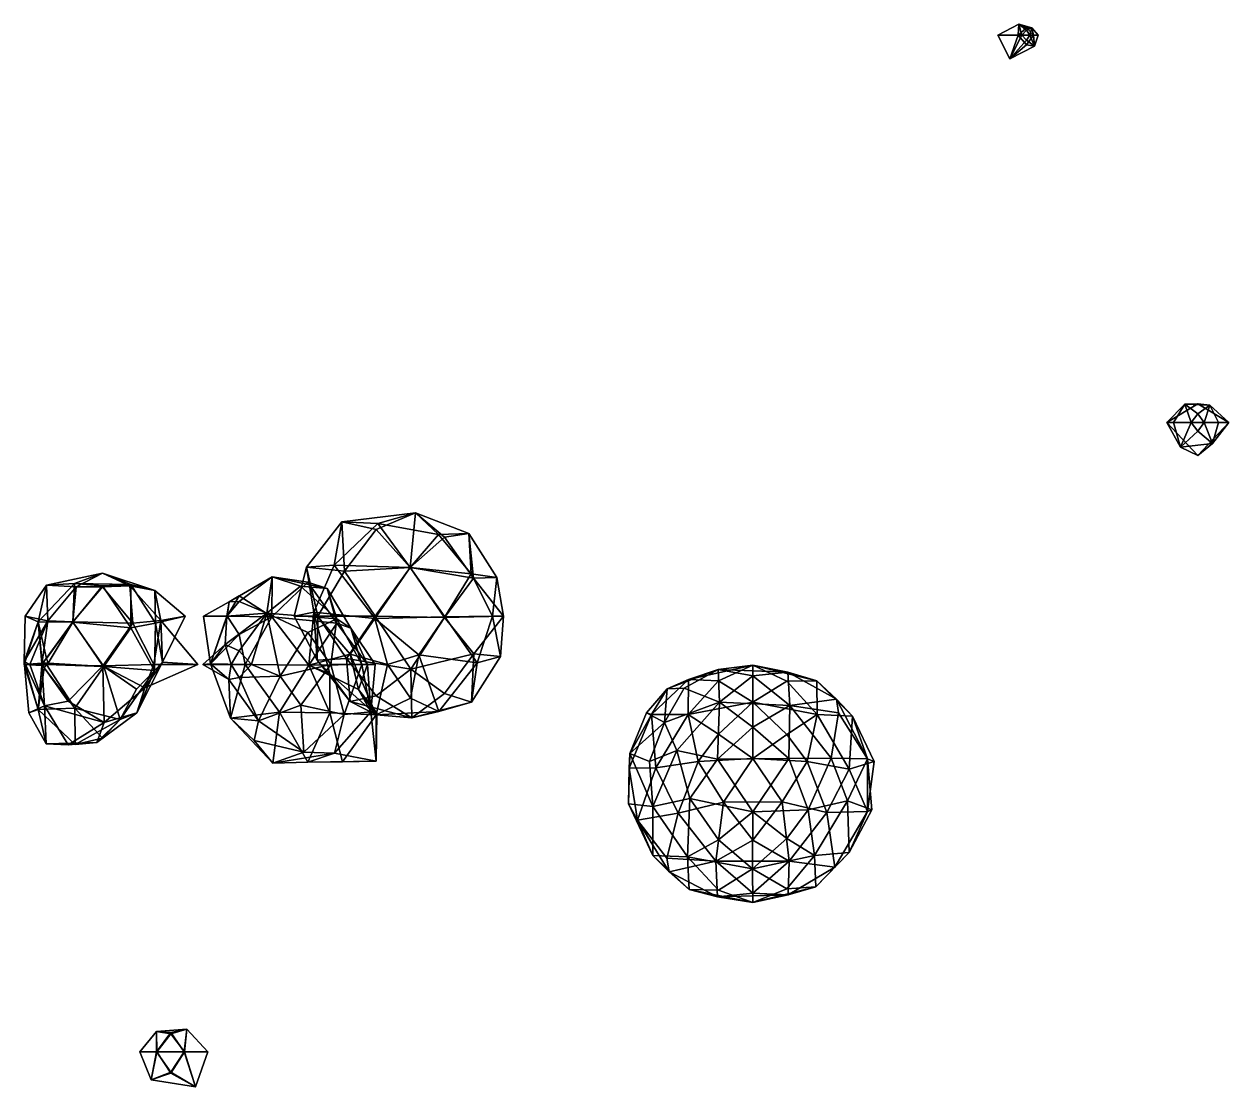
# Model space of a CAD drawing. Extents: x 290095 to 295679, y 4553756 to 4561441.
# Drawn here: x 294553.3 to 294996.8, y 4558929.7 to 4559320.8 of the extents above; entities that cross this region are included whole.
import ezdxf

# ---------------------------------------------------------------- set-up
doc = ezdxf.new("R2010")
doc.units = 0
doc.layers.add('Au_ppm_Pref_-_0_5', color=7, linetype='CONTINUOUS')

msp = doc.modelspace()

# ---------------------------------------------------------------- linework, layer by layer
at = {"layer": 'Au_ppm_Pref_-_0_5'}
for points in [[(294911.73, 4559316.73, 1835.25), (294919.47, 4559320.76, 1835.25), (294920.51, 4559316.73, 1836.1)], [(294919.47, 4559320.76, 1835.25), (294911.73, 4559316.73, 1835.25), (294919.26, 4559316.73, 1833.81)], [(294919.47, 4559320.76, 1835.25), (294919.26, 4559316.73, 1833.81), (294922.32, 4559319.37, 1834.37)], [(294924.85, 4559316.73, 1834.06), (294922.32, 4559319.37, 1834.37), (294919.26, 4559316.73, 1833.81)], [(294919.47, 4559320.76, 1835.25), (294922.32, 4559318.5, 1835.84), (294920.51, 4559316.73, 1836.1)], [(294919.47, 4559320.76, 1835.25), (294924.19, 4559319.38, 1835.25), (294922.32, 4559318.5, 1835.84)], [(294924.19, 4559319.38, 1835.25), (294919.47, 4559320.76, 1835.25), (294922.32, 4559319.37, 1834.37)], [(294923.54, 4559316.73, 1835.83), (294920.51, 4559316.73, 1836.1), (294922.32, 4559318.5, 1835.84)], [(294924.85, 4559316.73, 1834.06), (294924.19, 4559319.38, 1835.25), (294922.32, 4559319.37, 1834.37)], [(294924.19, 4559319.38, 1835.25), (294923.54, 4559316.73, 1835.83), (294922.32, 4559318.5, 1835.84)], [(294924.19, 4559319.38, 1835.25), (294926.56, 4559316.73, 1835.25), (294923.54, 4559316.73, 1835.83)], [(294924.85, 4559316.73, 1834.06), (294926.56, 4559316.73, 1835.25), (294924.19, 4559319.38, 1835.25)], [(294916.17, 4559308.04, 1835.25), (294911.73, 4559316.73, 1835.25), (294920.51, 4559316.73, 1836.1)], [(294911.73, 4559316.73, 1835.25), (294916.17, 4559308.04, 1835.25), (294919.26, 4559316.73, 1833.81)], [(294916.17, 4559308.04, 1835.25), (294920.51, 4559316.73, 1836.1), (294922.32, 4559314.85, 1835.88)], [(294916.17, 4559308.04, 1835.25), (294922.32, 4559313.15, 1834.06), (294919.26, 4559316.73, 1833.81)], [(294925.2, 4559312.66, 1835.25), (294916.17, 4559308.04, 1835.25), (294922.32, 4559314.85, 1835.88)], [(294924.85, 4559316.73, 1834.06), (294919.26, 4559316.73, 1833.81), (294922.32, 4559313.15, 1834.06)], [(294922.32, 4559314.85, 1835.88), (294920.51, 4559316.73, 1836.1), (294923.54, 4559316.73, 1835.83)], [(294924.85, 4559316.73, 1834.06), (294922.32, 4559313.15, 1834.06), (294925.2, 4559312.66, 1835.25)], [(294925.2, 4559312.66, 1835.25), (294922.32, 4559314.85, 1835.88), (294923.54, 4559316.73, 1835.83)], [(294926.56, 4559316.73, 1835.25), (294925.2, 4559312.66, 1835.25), (294923.54, 4559316.73, 1835.83)], [(294924.85, 4559316.73, 1834.06), (294925.2, 4559312.66, 1835.25), (294926.56, 4559316.73, 1835.25)], [(294916.17, 4559308.04, 1835.25), (294925.2, 4559312.66, 1835.25), (294922.32, 4559313.15, 1834.06)], [(294996.77, 4559174.19, 1810.96), (294973.94, 4559174.19, 1810.92), (294985.32, 4559181.06, 1807.84)], [(294980.56, 4559180.91, 1805.55), (294985.32, 4559181.06, 1807.84), (294973.94, 4559174.19, 1810.92)], [(294976.35, 4559174.19, 1805.55), (294980.56, 4559180.91, 1805.55), (294973.94, 4559174.19, 1810.92)], [(294980.56, 4559180.91, 1805.55), (294976.35, 4559174.19, 1805.55), (294982.88, 4559174.19, 1804.4)], [(294980.56, 4559180.91, 1805.55), (294989.79, 4559180.52, 1805.55), (294985.32, 4559181.06, 1807.84)], [(294980.56, 4559180.91, 1805.55), (294982.88, 4559174.19, 1804.4), (294985.32, 4559177.38, 1804.49)], [(294989.79, 4559180.52, 1805.55), (294980.56, 4559180.91, 1805.55), (294985.32, 4559177.38, 1804.49)], [(294996.77, 4559174.19, 1810.96), (294985.32, 4559181.06, 1807.84), (294989.79, 4559180.52, 1805.55)], [(294989.79, 4559180.52, 1805.55), (294985.32, 4559177.38, 1804.49), (294987.62, 4559174.19, 1804.47)], [(294993, 4559174.19, 1805.55), (294989.79, 4559180.52, 1805.55), (294987.62, 4559174.19, 1804.47)], [(294996.77, 4559174.19, 1810.96), (294989.79, 4559180.52, 1805.55), (294993, 4559174.19, 1805.55)], [(294985.32, 4559177.38, 1804.49), (294982.88, 4559174.19, 1804.4), (294987.62, 4559174.19, 1804.47)], [(294996.77, 4559174.19, 1810.96), (294985.32, 4559162.02, 1809.61), (294973.94, 4559174.19, 1810.92)], [(294978.9, 4559165.11, 1805.55), (294976.35, 4559174.19, 1805.55), (294973.94, 4559174.19, 1810.92)], [(294978.9, 4559165.11, 1805.55), (294973.94, 4559174.19, 1810.92), (294985.32, 4559162.02, 1809.61)], [(294976.35, 4559174.19, 1805.55), (294978.9, 4559165.11, 1805.55), (294982.88, 4559174.19, 1804.4)], [(294978.9, 4559165.11, 1805.55), (294985.32, 4559170.98, 1804.49), (294982.88, 4559174.19, 1804.4)], [(294987.62, 4559174.19, 1804.47), (294982.88, 4559174.19, 1804.4), (294985.32, 4559170.98, 1804.49)], [(294996.77, 4559174.19, 1810.96), (294990.79, 4559166.44, 1805.55), (294985.32, 4559162.02, 1809.61)], [(294990.79, 4559166.44, 1805.55), (294987.62, 4559174.19, 1804.47), (294985.32, 4559170.98, 1804.49)], [(294990.79, 4559166.44, 1805.55), (294993, 4559174.19, 1805.55), (294987.62, 4559174.19, 1804.47)], [(294996.77, 4559174.19, 1810.96), (294993, 4559174.19, 1805.55), (294990.79, 4559166.44, 1805.55)], [(294978.9, 4559165.11, 1805.55), (294990.79, 4559166.44, 1805.55), (294985.32, 4559170.98, 1804.49)], [(294990.79, 4559166.44, 1805.55), (294978.9, 4559165.11, 1805.55), (294985.32, 4559162.02, 1809.61)], [(294670.33, 4559137.65, 1775.92), (294682.93, 4559134.73, 1771.19), (294697.38, 4559140.87, 1775.7)], [(294670.33, 4559137.65, 1775.92), (294697.38, 4559140.87, 1775.7), (294683.59, 4559136.99, 1781.34)], [(294695.45, 4559120.84, 1769.88), (294697.38, 4559140.87, 1775.7), (294682.93, 4559134.73, 1771.19)], [(294683.59, 4559136.99, 1781.34), (294697.38, 4559140.87, 1775.7), (294705.88, 4559132.94, 1780.99)], [(294695.45, 4559120.84, 1769.88), (294708.13, 4559131.97, 1772.11), (294697.38, 4559140.87, 1775.7)], [(294717.05, 4559133.35, 1775.86), (294705.88, 4559132.94, 1780.99), (294697.38, 4559140.87, 1775.7)], [(294708.13, 4559131.97, 1772.11), (294717.05, 4559133.35, 1775.86), (294697.38, 4559140.87, 1775.7)], [(294670.33, 4559137.65, 1775.92), (294667.42, 4559121.71, 1783.37), (294657.28, 4559120.98, 1775.68)], [(294670.33, 4559137.65, 1775.92), (294657.28, 4559120.98, 1775.68), (294671.23, 4559119.5, 1770.75)], [(294683.59, 4559136.99, 1781.34), (294667.42, 4559121.71, 1783.37), (294670.33, 4559137.65, 1775.92)], [(294695.44, 4559120.85, 1783.98), (294667.42, 4559121.71, 1783.37), (294683.59, 4559136.99, 1781.34)], [(294671.23, 4559119.5, 1770.75), (294682.93, 4559134.73, 1771.19), (294670.33, 4559137.65, 1775.92)], [(294683.59, 4559136.99, 1781.34), (294705.88, 4559132.94, 1780.99), (294695.44, 4559120.85, 1783.98)], [(294671.23, 4559119.5, 1770.75), (294695.45, 4559120.84, 1769.88), (294682.93, 4559134.73, 1771.19)], [(294705.88, 4559132.94, 1780.99), (294717.93, 4559118.45, 1781.14), (294695.44, 4559120.85, 1783.98)], [(294708.13, 4559131.97, 1772.11), (294695.45, 4559120.84, 1769.88), (294718.79, 4559116.81, 1772.14)], [(294717.05, 4559133.35, 1775.86), (294717.93, 4559118.45, 1781.14), (294705.88, 4559132.94, 1780.99)], [(294718.79, 4559116.81, 1772.14), (294717.05, 4559133.35, 1775.86), (294708.13, 4559131.97, 1772.11)], [(294718.79, 4559116.81, 1772.14), (294727.28, 4559117.13, 1775.86), (294717.05, 4559133.35, 1775.86)], [(294717.05, 4559133.35, 1775.86), (294727.28, 4559117.13, 1775.86), (294717.93, 4559118.45, 1781.14)], [(294561.53, 4559114.24, 1799.62), (294582.24, 4559118.72, 1799.58), (294571.83, 4559114.89, 1804.68)], [(294582.24, 4559118.72, 1799.58), (294561.53, 4559114.24, 1799.62), (294572.47, 4559113.63, 1794.67)], [(294592.57, 4559114.56, 1804.52), (294571.83, 4559114.89, 1804.68), (294582.24, 4559118.72, 1799.58)], [(294572.47, 4559113.63, 1794.67), (294592.24, 4559114.11, 1794.71), (294582.24, 4559118.72, 1799.58)], [(294601.44, 4559112.39, 1799.62), (294592.57, 4559114.56, 1804.52), (294582.24, 4559118.72, 1799.58)], [(294601.44, 4559112.39, 1799.62), (294582.24, 4559118.72, 1799.58), (294592.24, 4559114.11, 1794.71)], [(294660.02, 4559104.36, 1781.24), (294652.75, 4559102.92, 1775.86), (294657.28, 4559120.98, 1775.68)], [(294652.75, 4559102.92, 1775.86), (294661.39, 4559102.92, 1771.64), (294657.28, 4559120.98, 1775.68)], [(294660.02, 4559104.36, 1781.24), (294657.28, 4559120.98, 1775.68), (294667.42, 4559121.71, 1783.37)], [(294661.39, 4559102.92, 1771.64), (294671.23, 4559119.5, 1770.75), (294657.28, 4559120.98, 1775.68)], [(294667.42, 4559121.71, 1783.37), (294682.41, 4559102.07, 1783.4), (294660.02, 4559104.36, 1781.24)], [(294682.6, 4559102.84, 1771.67), (294671.23, 4559119.5, 1770.75), (294661.39, 4559102.92, 1771.64)], [(294682.41, 4559102.07, 1783.4), (294667.42, 4559121.71, 1783.37), (294695.44, 4559120.85, 1783.98)], [(294682.6, 4559102.84, 1771.67), (294695.45, 4559120.84, 1769.88), (294671.23, 4559119.5, 1770.75)], [(294682.41, 4559102.07, 1783.4), (294695.44, 4559120.85, 1783.98), (294708.23, 4559102.6, 1784.02)], [(294695.45, 4559120.84, 1769.88), (294682.6, 4559102.84, 1771.67), (294708.07, 4559102.44, 1769.85)], [(294708.23, 4559102.6, 1784.02), (294695.44, 4559120.85, 1783.98), (294717.93, 4559118.45, 1781.14)], [(294708.07, 4559102.44, 1769.85), (294718.79, 4559116.81, 1772.14), (294695.45, 4559120.84, 1769.88)], [(294717.93, 4559118.45, 1781.14), (294725.7, 4559102.92, 1780.52), (294708.23, 4559102.6, 1784.02)], [(294727.28, 4559117.13, 1775.86), (294725.7, 4559102.92, 1780.52), (294717.93, 4559118.45, 1781.14)], [(294558.54, 4559100.86, 1804.89), (294553.76, 4559102.92, 1799.62), (294561.53, 4559114.24, 1799.62)], [(294561.53, 4559114.24, 1799.62), (294553.76, 4559102.92, 1799.62), (294562.09, 4559101.14, 1794.14)], [(294558.54, 4559100.86, 1804.89), (294571.83, 4559114.89, 1804.68), (294571.32, 4559100.74, 1809.93)], [(294558.54, 4559100.86, 1804.89), (294561.53, 4559114.24, 1799.62), (294571.83, 4559114.89, 1804.68)], [(294561.53, 4559114.24, 1799.62), (294562.09, 4559101.14, 1794.14), (294572.47, 4559113.63, 1794.67)], [(294571.83, 4559114.89, 1804.68), (294582.14, 4559113.99, 1809.24), (294571.32, 4559100.74, 1809.93)], [(294592.63, 4559098.59, 1809.06), (294571.32, 4559100.74, 1809.93), (294582.14, 4559113.99, 1809.24)], [(294571.83, 4559114.89, 1804.68), (294592.57, 4559114.56, 1804.52), (294582.14, 4559113.99, 1809.24)], [(294572.47, 4559113.63, 1794.67), (294582.14, 4559113.67, 1790.09), (294592.24, 4559114.11, 1794.71)], [(294592.63, 4559098.59, 1809.06), (294582.14, 4559113.99, 1809.24), (294592.57, 4559114.56, 1804.52)], [(294592.24, 4559114.11, 1794.71), (294582.14, 4559113.67, 1790.09), (294593.33, 4559100.28, 1789.28)], [(294601.44, 4559112.39, 1799.62), (294592.24, 4559114.11, 1794.71), (294603.72, 4559101.28, 1794.02)], [(294603.72, 4559101.28, 1794.02), (294592.24, 4559114.11, 1794.71), (294593.33, 4559100.28, 1789.28)], [(294601.44, 4559112.39, 1799.62), (294601.74, 4559100.3, 1804.96), (294592.57, 4559114.56, 1804.52)], [(294601.74, 4559100.3, 1804.96), (294592.63, 4559098.59, 1809.06), (294592.57, 4559114.56, 1804.52)], [(294628.85, 4559108.14, 1793.68), (294644.66, 4559117.33, 1794.04), (294632.54, 4559108.32, 1795.48)], [(294644.66, 4559117.33, 1794.04), (294628.85, 4559108.14, 1793.68), (294632.54, 4559110.32, 1791.21)], [(294642.68, 4559103.94, 1801.12), (294632.54, 4559108.32, 1795.48), (294644.66, 4559117.33, 1794.04)], [(294644.66, 4559117.33, 1794.04), (294632.54, 4559110.32, 1791.21), (294644.57, 4559102.6, 1788.82)], [(294655.05, 4559113.87, 1798.59), (294642.68, 4559103.94, 1801.12), (294644.66, 4559117.33, 1794.04)], [(294644.66, 4559117.33, 1794.04), (294644.57, 4559102.6, 1788.82), (294657.74, 4559115.39, 1789.52)], [(294657.74, 4559115.39, 1789.52), (294644.57, 4559102.6, 1788.82), (294668.48, 4559100.27, 1789.49)], [(294655.05, 4559113.87, 1798.59), (294644.66, 4559117.33, 1794.04), (294664.91, 4559113.06, 1793.68)], [(294664.91, 4559113.06, 1793.68), (294644.66, 4559117.33, 1794.04), (294657.74, 4559115.39, 1789.52)], [(294664.91, 4559113.06, 1793.68), (294657.74, 4559115.39, 1789.52), (294668.48, 4559100.27, 1789.49)], [(294718.79, 4559116.81, 1772.14), (294708.07, 4559102.44, 1769.85), (294729.74, 4559102.92, 1774.44)], [(294729.74, 4559102.92, 1774.44), (294727.28, 4559117.13, 1775.86), (294718.79, 4559116.81, 1772.14)], [(294727.28, 4559117.13, 1775.86), (294729.74, 4559102.92, 1774.44), (294725.7, 4559102.92, 1780.52)], [(294572.47, 4559113.63, 1794.67), (294562.09, 4559101.14, 1794.14), (294571.26, 4559100.85, 1789.24)], [(294572.47, 4559113.63, 1794.67), (294571.26, 4559100.85, 1789.24), (294582.14, 4559113.67, 1790.09)], [(294582.14, 4559113.67, 1790.09), (294571.26, 4559100.85, 1789.24), (294593.33, 4559100.28, 1789.28)], [(294601.44, 4559112.39, 1799.62), (294612.65, 4559102.92, 1799.62), (294601.74, 4559100.3, 1804.96)], [(294601.44, 4559112.39, 1799.62), (294603.72, 4559101.28, 1794.02), (294612.65, 4559102.92, 1799.62)], [(294628.85, 4559108.14, 1793.68), (294628.11, 4559102.92, 1791.59), (294632.54, 4559110.32, 1791.21)], [(294632.54, 4559110.32, 1791.21), (294628.11, 4559102.92, 1791.59), (294644.57, 4559102.6, 1788.82)], [(294668.47, 4559101.91, 1799.21), (294642.68, 4559103.94, 1801.12), (294655.05, 4559113.87, 1798.59)], [(294668.47, 4559101.91, 1799.21), (294655.05, 4559113.87, 1798.59), (294664.91, 4559113.06, 1793.68)], [(294668.47, 4559101.91, 1799.21), (294664.91, 4559113.06, 1793.68), (294673.64, 4559098.52, 1793.68)], [(294673.64, 4559098.52, 1793.68), (294664.91, 4559113.06, 1793.68), (294668.48, 4559100.27, 1789.49)], [(294619.4, 4559102.92, 1793.68), (294628.85, 4559108.14, 1793.68), (294628, 4559102.92, 1795.81)], [(294628.85, 4559108.14, 1793.68), (294619.4, 4559102.92, 1793.68), (294628.11, 4559102.92, 1791.59)], [(294628.85, 4559108.14, 1793.68), (294632.54, 4559108.32, 1795.48), (294628, 4559102.92, 1795.81)], [(294628, 4559102.92, 1795.81), (294632.54, 4559108.32, 1795.48), (294642.68, 4559103.94, 1801.12)], [(294558.54, 4559100.86, 1804.89), (294553.34, 4559086.21, 1799.22), (294553.76, 4559102.92, 1799.62)], [(294562.09, 4559101.14, 1794.14), (294553.76, 4559102.92, 1799.62), (294553.34, 4559086.21, 1799.22)], [(294562.09, 4559101.14, 1794.14), (294553.34, 4559086.21, 1799.22), (294555.42, 4559085.1, 1793.68)], [(294558.54, 4559100.86, 1804.89), (294553.36, 4559085.1, 1805.55), (294553.34, 4559086.21, 1799.22)], [(294558.54, 4559100.86, 1804.89), (294559.83, 4559085.56, 1809.96), (294553.36, 4559085.1, 1805.55)], [(294562.09, 4559101.14, 1794.14), (294555.42, 4559085.1, 1793.68), (294559.81, 4559085.1, 1789.09)], [(294561.53, 4559087.37, 1810.09), (294559.93, 4559085.7, 1809.96), (294558.54, 4559100.86, 1804.89)], [(294559.83, 4559085.56, 1809.96), (294558.54, 4559100.86, 1804.89), (294559.93, 4559085.7, 1809.96)], [(294561.53, 4559087.37, 1810.09), (294558.54, 4559100.86, 1804.89), (294571.32, 4559100.74, 1809.93)], [(294562.09, 4559101.14, 1794.14), (294559.81, 4559085.1, 1789.09), (294571.26, 4559100.85, 1789.24)], [(294582.29, 4559084.55, 1788.44), (294571.26, 4559100.85, 1789.24), (294559.81, 4559085.1, 1789.09)], [(294561.53, 4559087.37, 1810.09), (294571.32, 4559100.74, 1809.93), (294562.24, 4559085.61, 1810.04)], [(294562.24, 4559085.61, 1810.04), (294571.32, 4559100.74, 1809.93), (294582.72, 4559084.31, 1809.31)], [(294582.29, 4559084.55, 1788.44), (294593.33, 4559100.28, 1789.28), (294571.26, 4559100.85, 1789.24)], [(294592.63, 4559098.59, 1809.06), (294582.72, 4559084.31, 1809.31), (294571.32, 4559100.74, 1809.93)], [(294593.33, 4559100.28, 1789.28), (294601.1, 4559085.1, 1790.68), (294603.72, 4559101.28, 1794.02)], [(294617.27, 4559085.1, 1793.68), (294603.72, 4559101.28, 1794.02), (294601.1, 4559085.1, 1790.68)], [(294604.31, 4559085.98, 1799.62), (294601.74, 4559100.3, 1804.96), (294612.65, 4559102.92, 1799.62)], [(294604.31, 4559085.98, 1799.62), (294612.65, 4559102.92, 1799.62), (294603.72, 4559101.28, 1794.02)], [(294604.31, 4559085.98, 1799.62), (294603.72, 4559101.28, 1794.02), (294617.27, 4559085.1, 1793.68)], [(294621.96, 4559085.38, 1793.96), (294619.4, 4559102.92, 1793.68), (294628, 4559102.92, 1795.81)], [(294619.4, 4559102.92, 1793.68), (294621.96, 4559085.38, 1793.96), (294628.11, 4559102.92, 1791.59)], [(294621.96, 4559085.38, 1793.96), (294628, 4559102.92, 1795.81), (294627.37, 4559092.41, 1799.62)], [(294621.96, 4559085.38, 1793.96), (294632.54, 4559096.13, 1791.41), (294628.11, 4559102.92, 1791.59)], [(294628, 4559102.92, 1795.81), (294642.68, 4559103.94, 1801.12), (294627.37, 4559092.41, 1799.62)], [(294627.37, 4559092.41, 1799.62), (294642.68, 4559103.94, 1801.12), (294632.54, 4559090.15, 1801.3)], [(294644.57, 4559102.6, 1788.82), (294628.11, 4559102.92, 1791.59), (294632.54, 4559096.13, 1791.41)], [(294637.02, 4559085.1, 1801.73), (294632.54, 4559090.15, 1801.3), (294642.68, 4559103.94, 1801.12)], [(294644.57, 4559102.6, 1788.82), (294632.54, 4559096.13, 1791.41), (294634.66, 4559085.1, 1788.74)], [(294658.08, 4559084.91, 1787.73), (294644.57, 4559102.6, 1788.82), (294634.66, 4559085.1, 1788.74)], [(294647.58, 4559080.75, 1802.95), (294637.02, 4559085.1, 1801.73), (294642.68, 4559103.94, 1801.12)], [(294657.74, 4559096.9, 1803.55), (294647.58, 4559080.75, 1802.95), (294642.68, 4559103.94, 1801.12)], [(294668.47, 4559101.91, 1799.21), (294657.74, 4559096.9, 1803.55), (294642.68, 4559103.94, 1801.12)], [(294658.08, 4559084.91, 1787.73), (294668.48, 4559100.27, 1789.49), (294644.57, 4559102.6, 1788.82)], [(294661.26, 4559086.66, 1775.86), (294652.75, 4559102.92, 1775.86), (294660.02, 4559104.36, 1781.24)], [(294661.26, 4559086.66, 1775.86), (294661.39, 4559102.92, 1771.64), (294652.75, 4559102.92, 1775.86)], [(294666.24, 4559085.1, 1803.62), (294657.74, 4559096.9, 1803.55), (294668.47, 4559101.91, 1799.21)], [(294658.08, 4559084.91, 1787.73), (294660.02, 4559104.36, 1781.24), (294673.37, 4559088.93, 1784.51)], [(294658.08, 4559084.91, 1787.73), (294665.85, 4559081.69, 1780.47), (294660.02, 4559104.36, 1781.24)], [(294682.41, 4559102.07, 1783.4), (294673.37, 4559088.93, 1784.51), (294660.02, 4559104.36, 1781.24)], [(294660.02, 4559104.36, 1781.24), (294665.85, 4559081.69, 1780.47), (294661.26, 4559086.66, 1775.86)], [(294661.26, 4559086.66, 1775.86), (294672.05, 4559087.33, 1771.47), (294661.39, 4559102.92, 1771.64)], [(294682.6, 4559102.84, 1771.67), (294661.39, 4559102.92, 1771.64), (294672.05, 4559087.33, 1771.47)], [(294666.24, 4559085.1, 1803.62), (294668.47, 4559101.91, 1799.21), (294677.7, 4559085.1, 1798.58)], [(294677.7, 4559085.1, 1798.58), (294668.47, 4559101.91, 1799.21), (294673.64, 4559098.52, 1793.68)], [(294682.6, 4559102.84, 1771.67), (294672.05, 4559087.33, 1771.47), (294695.66, 4559083.4, 1770.84)], [(294673.37, 4559088.93, 1784.51), (294682.41, 4559102.07, 1783.4), (294687.05, 4559085.1, 1785.8)], [(294698.58, 4559088.67, 1784.43), (294682.41, 4559102.07, 1783.4), (294708.23, 4559102.6, 1784.02)], [(294687.05, 4559085.1, 1785.8), (294682.41, 4559102.07, 1783.4), (294698.58, 4559088.67, 1784.43)], [(294682.6, 4559102.84, 1771.67), (294695.66, 4559083.4, 1770.84), (294708.07, 4559102.44, 1769.85)], [(294695.66, 4559083.4, 1770.84), (294718.87, 4559088.97, 1772.09), (294708.07, 4559102.44, 1769.85)], [(294720.07, 4559085.72, 1781.62), (294698.58, 4559088.67, 1784.43), (294708.23, 4559102.6, 1784.02)], [(294729.74, 4559102.92, 1774.44), (294708.07, 4559102.44, 1769.85), (294718.87, 4559088.97, 1772.09)], [(294720.07, 4559085.72, 1781.62), (294708.23, 4559102.6, 1784.02), (294725.7, 4559102.92, 1780.52)], [(294718.87, 4559088.97, 1772.09), (294728.64, 4559088, 1775.86), (294729.74, 4559102.92, 1774.44)], [(294728.64, 4559088, 1775.86), (294720.07, 4559085.72, 1781.62), (294725.7, 4559102.92, 1780.52)], [(294729.74, 4559102.92, 1774.44), (294728.64, 4559088, 1775.86), (294725.7, 4559102.92, 1780.52)], [(294582.29, 4559084.55, 1788.44), (294601.1, 4559085.1, 1790.68), (294593.33, 4559100.28, 1789.28)], [(294601.32, 4559082.91, 1806.43), (294582.72, 4559084.31, 1809.31), (294592.63, 4559098.59, 1809.06)], [(294601.32, 4559082.91, 1806.43), (294592.63, 4559098.59, 1809.06), (294601.74, 4559100.3, 1804.96)], [(294601.32, 4559082.91, 1806.43), (294601.74, 4559100.3, 1804.96), (294604.31, 4559085.98, 1799.62)], [(294666.24, 4559085.1, 1803.62), (294647.58, 4559080.75, 1802.95), (294657.74, 4559096.9, 1803.55)], [(294658.08, 4559084.91, 1787.73), (294679.73, 4559085.1, 1789.25), (294668.48, 4559100.27, 1789.49)], [(294673.64, 4559098.52, 1793.68), (294668.48, 4559100.27, 1789.49), (294679.73, 4559085.1, 1789.25)], [(294677.7, 4559085.1, 1798.58), (294673.64, 4559098.52, 1793.68), (294682.59, 4559085.1, 1793.68)], [(294682.59, 4559085.1, 1793.68), (294673.64, 4559098.52, 1793.68), (294679.73, 4559085.1, 1789.25)], [(294629.5, 4559085.1, 1801.05), (294619.08, 4559085.1, 1799.62), (294627.37, 4559092.41, 1799.62)], [(294619.08, 4559085.1, 1799.62), (294621.96, 4559085.38, 1793.96), (294627.37, 4559092.41, 1799.62)], [(294634.66, 4559085.1, 1788.74), (294632.54, 4559096.13, 1791.41), (294621.96, 4559085.38, 1793.96)], [(294629.5, 4559085.1, 1801.05), (294627.37, 4559092.41, 1799.62), (294632.54, 4559090.15, 1801.3)], [(294561.53, 4559087.37, 1810.09), (294562.24, 4559085.61, 1810.04), (294559.93, 4559085.7, 1809.96)], [(294629.5, 4559085.1, 1801.05), (294632.54, 4559090.15, 1801.3), (294637.02, 4559085.1, 1801.73)], [(294658.08, 4559084.91, 1787.73), (294673.37, 4559088.93, 1784.51), (294676.4, 4559075.86, 1787.74)], [(294661.26, 4559086.66, 1775.86), (294673.34, 4559071.53, 1775.86), (294672.05, 4559087.33, 1771.47)], [(294673.34, 4559071.53, 1775.86), (294682.93, 4559073.53, 1772), (294672.05, 4559087.33, 1771.47)], [(294695.66, 4559083.4, 1770.84), (294672.05, 4559087.33, 1771.47), (294682.93, 4559073.53, 1772)], [(294673.37, 4559088.93, 1784.51), (294682.95, 4559066.54, 1782.07), (294676.4, 4559075.86, 1787.74)], [(294673.37, 4559088.93, 1784.51), (294687.05, 4559085.1, 1785.8), (294682.95, 4559066.54, 1782.07)], [(294687.05, 4559085.1, 1785.8), (294698.58, 4559088.67, 1784.43), (294695.53, 4559072.69, 1785.93)], [(294705.97, 4559067.79, 1781.35), (294695.53, 4559072.69, 1785.93), (294698.58, 4559088.67, 1784.43)], [(294708.13, 4559074.38, 1772.28), (294718.87, 4559088.97, 1772.09), (294695.66, 4559083.4, 1770.84)], [(294720.07, 4559085.72, 1781.62), (294705.97, 4559067.79, 1781.35), (294698.58, 4559088.67, 1784.43)], [(294708.13, 4559074.38, 1772.28), (294717.98, 4559071.18, 1775.86), (294718.87, 4559088.97, 1772.09)], [(294717.98, 4559071.18, 1775.86), (294728.64, 4559088, 1775.86), (294718.87, 4559088.97, 1772.09)], [(294717.98, 4559071.18, 1775.86), (294720.07, 4559085.72, 1781.62), (294728.64, 4559088, 1775.86)], [(294553.34, 4559086.21, 1799.22), (294553.36, 4559085.1, 1805.55), (294558.46, 4559068.57, 1805.09)], [(294558.46, 4559068.57, 1805.09), (294555.11, 4559067.28, 1799.62), (294553.34, 4559086.21, 1799.22)], [(294560.88, 4559069.87, 1794.57), (294553.34, 4559086.21, 1799.22), (294555.11, 4559067.28, 1799.62)], [(294555.42, 4559085.1, 1793.68), (294553.34, 4559086.21, 1799.22), (294560.88, 4559069.87, 1794.57)], [(294553.36, 4559085.1, 1805.55), (294559.83, 4559085.56, 1809.96), (294559.69, 4559085.1, 1809.98)], [(294553.36, 4559085.1, 1805.55), (294559.69, 4559085.1, 1809.98), (294559.84, 4559084.75, 1810.01)], [(294553.36, 4559085.1, 1805.55), (294559.84, 4559084.75, 1810.01), (294558.46, 4559068.57, 1805.09)], [(294555.42, 4559085.1, 1793.68), (294560.88, 4559069.87, 1794.57), (294559.81, 4559085.1, 1789.09)], [(294558.46, 4559068.57, 1805.09), (294559.84, 4559084.75, 1810.01), (294560.78, 4559083.89, 1810.09)], [(294558.46, 4559068.57, 1805.09), (294560.78, 4559083.89, 1810.09), (294571.96, 4559069, 1809.78)], [(294559.69, 4559085.1, 1809.98), (294559.83, 4559085.56, 1809.96), (294559.84, 4559084.75, 1810.01)], [(294582.29, 4559084.55, 1788.44), (294559.81, 4559085.1, 1789.09), (294569.54, 4559071.58, 1789.17)], [(294560.88, 4559069.87, 1794.57), (294569.54, 4559071.58, 1789.17), (294559.81, 4559085.1, 1789.09)], [(294559.83, 4559085.56, 1809.96), (294559.93, 4559085.7, 1809.96), (294559.84, 4559084.75, 1810.01)], [(294559.84, 4559084.75, 1810.01), (294559.93, 4559085.7, 1809.96), (294561.64, 4559085.04, 1810.05)], [(294559.84, 4559084.75, 1810.01), (294561.64, 4559085.04, 1810.05), (294560.78, 4559083.89, 1810.09)], [(294561.64, 4559085.04, 1810.05), (294559.93, 4559085.7, 1809.96), (294562.24, 4559085.61, 1810.04)], [(294560.78, 4559083.89, 1810.09), (294561.64, 4559085.04, 1810.05), (294571.96, 4559069, 1809.78)], [(294562.24, 4559085.61, 1810.04), (294582.72, 4559084.31, 1809.31), (294561.64, 4559085.04, 1810.05)], [(294571.96, 4559069, 1809.78), (294561.64, 4559085.04, 1810.05), (294582.72, 4559084.31, 1809.31)], [(294582.29, 4559084.55, 1788.44), (294569.54, 4559071.58, 1789.17), (294582.81, 4559063.81, 1793.09)], [(294588.7, 4559064.84, 1806.5), (294571.96, 4559069, 1809.78), (294582.72, 4559084.31, 1809.31)], [(294582.29, 4559084.55, 1788.44), (294597.73, 4559076.53, 1792.23), (294601.1, 4559085.1, 1790.68)], [(294582.29, 4559084.55, 1788.44), (294582.81, 4559063.81, 1793.09), (294597.73, 4559076.53, 1792.23)], [(294601.32, 4559082.91, 1806.43), (294594.74, 4559076.04, 1808.57), (294582.72, 4559084.31, 1809.31)], [(294582.72, 4559084.31, 1809.31), (294594.74, 4559076.04, 1808.57), (294588.7, 4559064.84, 1806.5)], [(294594.74, 4559076.04, 1808.57), (294601.32, 4559082.91, 1806.43), (294588.7, 4559064.84, 1806.5)], [(294601.32, 4559082.91, 1806.43), (294594.78, 4559067.27, 1799.61), (294588.7, 4559064.84, 1806.5)], [(294601.32, 4559082.91, 1806.43), (294604.31, 4559085.98, 1799.62), (294594.78, 4559067.27, 1799.61)], [(294597.73, 4559076.53, 1792.23), (294594.78, 4559067.27, 1799.61), (294604.31, 4559085.98, 1799.62)], [(294604.31, 4559085.98, 1799.62), (294617.27, 4559085.1, 1793.68), (294597.73, 4559076.53, 1792.23)], [(294597.73, 4559076.53, 1792.23), (294617.27, 4559085.1, 1793.68), (294601.1, 4559085.1, 1790.68)], [(294619.08, 4559085.1, 1799.62), (294628.68, 4559079.64, 1799.62), (294621.96, 4559085.38, 1793.96)], [(294629.5, 4559085.1, 1801.05), (294628.68, 4559079.64, 1799.62), (294619.08, 4559085.1, 1799.62)], [(294628.68, 4559079.64, 1799.62), (294629.36, 4559065.32, 1793.29), (294621.96, 4559085.38, 1793.96)], [(294621.96, 4559085.38, 1793.96), (294629.36, 4559065.32, 1793.29), (294634.66, 4559085.1, 1788.74)], [(294629.5, 4559085.1, 1801.05), (294632.54, 4559080.34, 1801.2), (294628.68, 4559079.64, 1799.62)], [(294647.36, 4559067.53, 1788.33), (294634.66, 4559085.1, 1788.74), (294629.36, 4559065.32, 1793.29)], [(294629.5, 4559085.1, 1801.05), (294637.02, 4559085.1, 1801.73), (294632.54, 4559080.34, 1801.2)], [(294647.58, 4559080.75, 1802.95), (294632.54, 4559080.34, 1801.2), (294637.02, 4559085.1, 1801.73)], [(294658.08, 4559084.91, 1787.73), (294634.66, 4559085.1, 1788.74), (294647.36, 4559067.53, 1788.33)], [(294658.08, 4559084.91, 1787.73), (294647.36, 4559067.53, 1788.33), (294665.91, 4559067.28, 1785.65)], [(294666.24, 4559085.1, 1803.62), (294655.15, 4559070.1, 1803.4), (294647.58, 4559080.75, 1802.95)], [(294666.24, 4559085.1, 1803.62), (294671.09, 4559066.68, 1800.35), (294655.15, 4559070.1, 1803.4)], [(294658.08, 4559084.91, 1787.73), (294676.4, 4559075.86, 1787.74), (294679.73, 4559085.1, 1789.25)], [(294658.08, 4559084.91, 1787.73), (294665.91, 4559067.28, 1785.65), (294665.85, 4559081.69, 1780.47)], [(294661.26, 4559086.66, 1775.86), (294665.85, 4559081.69, 1780.47), (294673.34, 4559071.53, 1775.86)], [(294666.24, 4559085.1, 1803.62), (294677.7, 4559085.1, 1798.58), (294671.09, 4559066.68, 1800.35)], [(294681, 4559067.65, 1793.67), (294671.09, 4559066.68, 1800.35), (294677.7, 4559085.1, 1798.58)], [(294681, 4559067.65, 1793.67), (294679.73, 4559085.1, 1789.25), (294676.4, 4559075.86, 1787.74)], [(294677.7, 4559085.1, 1798.58), (294682.59, 4559085.1, 1793.68), (294681, 4559067.65, 1793.67)], [(294681, 4559067.65, 1793.67), (294682.59, 4559085.1, 1793.68), (294679.73, 4559085.1, 1789.25)], [(294695.66, 4559083.4, 1770.84), (294682.93, 4559073.53, 1772), (294696.1, 4559065.52, 1775.77)], [(294687.05, 4559085.1, 1785.8), (294695.53, 4559072.69, 1785.93), (294682.95, 4559066.54, 1782.07)], [(294695.66, 4559083.4, 1770.84), (294696.1, 4559065.52, 1775.77), (294708.13, 4559074.38, 1772.28)], [(294705.97, 4559067.79, 1781.35), (294720.07, 4559085.72, 1781.62), (294717.98, 4559071.18, 1775.86)], [(294796.33, 4559076.37, 1784.71), (294808.75, 4559083.28, 1787.56), (294790.04, 4559076.17, 1787.74)], [(294808.75, 4559083.28, 1787.56), (294797.86, 4559079.56, 1792.55), (294790.04, 4559076.17, 1787.74)], [(294796.33, 4559076.37, 1784.71), (294809.33, 4559071.25, 1780.53), (294808.75, 4559083.28, 1787.56)], [(294808.93, 4559079.05, 1797.6), (294797.86, 4559079.56, 1792.55), (294821.53, 4559084.82, 1793.71)], [(294821.53, 4559084.82, 1793.71), (294797.86, 4559079.56, 1792.55), (294808.75, 4559083.28, 1787.56)], [(294834.44, 4559082.29, 1787.45), (294821.53, 4559084.82, 1793.71), (294808.75, 4559083.28, 1787.56)], [(294834.44, 4559082.29, 1787.45), (294808.75, 4559083.28, 1787.56), (294821.53, 4559080.91, 1783.2)], [(294808.75, 4559083.28, 1787.56), (294809.33, 4559071.25, 1780.53), (294821.53, 4559080.91, 1783.2)], [(294821.53, 4559084.82, 1793.71), (294821.53, 4559071.21, 1800.78), (294808.93, 4559079.05, 1797.6)], [(294834.44, 4559082.29, 1787.45), (294845.11, 4559079.05, 1792.42), (294821.53, 4559084.82, 1793.71)], [(294834.12, 4559078.92, 1797.56), (294821.53, 4559071.21, 1800.78), (294821.53, 4559084.82, 1793.71)], [(294821.53, 4559084.82, 1793.71), (294845.11, 4559079.05, 1792.42), (294834.12, 4559078.92, 1797.56)], [(294628.68, 4559079.64, 1799.62), (294632.54, 4559080.34, 1801.2), (294639.59, 4559064.38, 1801.39)], [(294639.59, 4559064.38, 1801.39), (294629.36, 4559065.32, 1793.29), (294628.68, 4559079.64, 1799.62)], [(294647.58, 4559080.75, 1802.95), (294639.59, 4559064.38, 1801.39), (294632.54, 4559080.34, 1801.2)], [(294655.15, 4559070.1, 1803.4), (294639.59, 4559064.38, 1801.39), (294647.58, 4559080.75, 1802.95)], [(294665.85, 4559081.69, 1780.47), (294665.91, 4559067.28, 1785.65), (294682.95, 4559066.54, 1782.07)], [(294665.85, 4559081.69, 1780.47), (294682.95, 4559066.54, 1782.07), (294673.34, 4559071.53, 1775.86)], [(294797.73, 4559066.71, 1799.44), (294784.27, 4559066.76, 1793.45), (294797.86, 4559079.56, 1792.55)], [(294790.04, 4559076.17, 1787.74), (294797.86, 4559079.56, 1792.55), (294784.27, 4559066.76, 1793.45)], [(294808.93, 4559079.05, 1797.6), (294797.73, 4559066.71, 1799.44), (294797.86, 4559079.56, 1792.55)], [(294808.93, 4559079.05, 1797.6), (294821.53, 4559071.21, 1800.78), (294797.73, 4559066.71, 1799.44)], [(294809.33, 4559071.25, 1780.53), (294835.15, 4559070.05, 1780.92), (294821.53, 4559080.91, 1783.2)], [(294834.44, 4559082.29, 1787.45), (294821.53, 4559080.91, 1783.2), (294835.15, 4559070.05, 1780.92)], [(294845.25, 4559066.67, 1799.43), (294821.53, 4559071.21, 1800.78), (294834.12, 4559078.92, 1797.56)], [(294845.11, 4559079.05, 1792.42), (294845.25, 4559066.67, 1799.43), (294834.12, 4559078.92, 1797.56)], [(294834.44, 4559082.29, 1787.45), (294852.29, 4559072.35, 1786.89), (294845.11, 4559079.05, 1792.42)], [(294834.44, 4559082.29, 1787.45), (294835.15, 4559070.05, 1780.92), (294852.29, 4559072.35, 1786.89)], [(294845.11, 4559079.05, 1792.42), (294858.24, 4559066.12, 1793.17), (294845.25, 4559066.67, 1799.43)], [(294852.29, 4559072.35, 1786.89), (294858.24, 4559066.12, 1793.17), (294845.11, 4559079.05, 1792.42)], [(294594.78, 4559067.27, 1799.61), (294597.73, 4559076.53, 1792.23), (294582.81, 4559063.81, 1793.09)], [(294681, 4559067.65, 1793.67), (294676.4, 4559075.86, 1787.74), (294683.14, 4559067.28, 1787.74)], [(294683.14, 4559067.28, 1787.74), (294676.4, 4559075.86, 1787.74), (294682.95, 4559066.54, 1782.07)], [(294708.13, 4559074.38, 1772.28), (294696.1, 4559065.52, 1775.77), (294717.98, 4559071.18, 1775.86)], [(294789.09, 4559063.72, 1782.92), (294790.04, 4559076.17, 1787.74), (294782.38, 4559067.28, 1787.74)], [(294782.38, 4559067.28, 1787.74), (294790.04, 4559076.17, 1787.74), (294784.27, 4559066.76, 1793.45)], [(294789.09, 4559063.72, 1782.92), (294809.33, 4559071.25, 1780.53), (294796.33, 4559076.37, 1784.71)], [(294796.33, 4559076.37, 1784.71), (294790.04, 4559076.17, 1787.74), (294789.09, 4559063.72, 1782.92)], [(294555.11, 4559067.28, 1799.62), (294561.48, 4559055.88, 1799.62), (294560.88, 4559069.87, 1794.57)], [(294582.81, 4559063.81, 1793.09), (294569.54, 4559071.58, 1789.17), (294560.88, 4559069.87, 1794.57)], [(294561.48, 4559055.88, 1799.62), (294569.54, 4559055.52, 1795.69), (294560.88, 4559069.87, 1794.57)], [(294560.88, 4559069.87, 1794.57), (294569.54, 4559055.52, 1795.69), (294582.81, 4559063.81, 1793.09)], [(294655.15, 4559070.1, 1803.4), (294656.3, 4559052.86, 1799.16), (294639.59, 4559064.38, 1801.39)], [(294655.15, 4559070.1, 1803.4), (294671.09, 4559066.68, 1800.35), (294656.3, 4559052.86, 1799.16)], [(294673.34, 4559071.53, 1775.86), (294696.1, 4559065.52, 1775.77), (294682.93, 4559073.53, 1772)], [(294673.34, 4559071.53, 1775.86), (294682.95, 4559066.54, 1782.07), (294696.1, 4559065.52, 1775.77)], [(294705.97, 4559067.79, 1781.35), (294682.95, 4559066.54, 1782.07), (294695.53, 4559072.69, 1785.93)], [(294705.97, 4559067.79, 1781.35), (294717.98, 4559071.18, 1775.86), (294696.1, 4559065.52, 1775.77)], [(294793.57, 4559053.45, 1779.17), (294809.33, 4559071.25, 1780.53), (294789.09, 4559063.72, 1782.92)], [(294808.51, 4559050.28, 1777.33), (294809.33, 4559071.25, 1780.53), (294793.57, 4559053.45, 1779.17)], [(294797.73, 4559066.71, 1799.44), (294821.53, 4559071.21, 1800.78), (294808.93, 4559059.44, 1802.94)], [(294808.51, 4559050.28, 1777.33), (294821.53, 4559062.09, 1777.59), (294809.33, 4559071.25, 1780.53)], [(294821.54, 4559050.45, 1803.56), (294808.93, 4559059.44, 1802.94), (294821.53, 4559071.21, 1800.78)], [(294821.53, 4559062.09, 1777.59), (294835.15, 4559070.05, 1780.92), (294809.33, 4559071.25, 1780.53)], [(294821.54, 4559050.45, 1803.56), (294821.53, 4559071.21, 1800.78), (294834.12, 4559059.39, 1802.92)], [(294834.12, 4559059.39, 1802.92), (294821.53, 4559071.21, 1800.78), (294845.25, 4559066.67, 1799.43)], [(294835.15, 4559070.05, 1780.92), (294821.53, 4559062.09, 1777.59), (294834.79, 4559050.53, 1777.77)], [(294834.79, 4559050.53, 1777.77), (294850.41, 4559050.69, 1780.5), (294835.15, 4559070.05, 1780.92)], [(294853.11, 4559067.28, 1784.73), (294852.29, 4559072.35, 1786.89), (294835.15, 4559070.05, 1780.92)], [(294850.41, 4559050.69, 1780.5), (294853.11, 4559067.28, 1784.73), (294835.15, 4559070.05, 1780.92)], [(294853.11, 4559067.28, 1784.73), (294863.8, 4559050.36, 1787.49), (294852.29, 4559072.35, 1786.89)], [(294852.29, 4559072.35, 1786.89), (294863.8, 4559050.36, 1787.49), (294858.24, 4559066.12, 1793.17)], [(294558.46, 4559068.57, 1805.09), (294561.48, 4559055.88, 1799.62), (294555.11, 4559067.28, 1799.62)], [(294572.14, 4559055.62, 1804.73), (294558.46, 4559068.57, 1805.09), (294571.96, 4559069, 1809.78)], [(294558.46, 4559068.57, 1805.09), (294572.14, 4559055.62, 1804.73), (294561.48, 4559055.88, 1799.62)], [(294572.14, 4559055.62, 1804.73), (294571.96, 4559069, 1809.78), (294582.14, 4559058.01, 1808.65)], [(294582.14, 4559058.01, 1808.65), (294571.96, 4559069, 1809.78), (294588.7, 4559064.84, 1806.5)], [(294580.14, 4559056.4, 1800.98), (294588.7, 4559064.84, 1806.5), (294594.78, 4559067.27, 1799.61)], [(294594.78, 4559067.27, 1799.61), (294582.81, 4559063.81, 1793.09), (294580.14, 4559056.4, 1800.98)], [(294647.36, 4559067.53, 1788.33), (294629.36, 4559065.32, 1793.29), (294644.85, 4559048.83, 1793.58)], [(294639.59, 4559064.38, 1801.39), (294637.98, 4559057.16, 1799.62), (294629.36, 4559065.32, 1793.29)], [(294637.98, 4559057.16, 1799.62), (294644.85, 4559048.83, 1793.58), (294629.36, 4559065.32, 1793.29)], [(294647.36, 4559067.53, 1788.33), (294644.85, 4559048.83, 1793.58), (294657.71, 4559049.19, 1787.86)], [(294665.91, 4559067.28, 1785.65), (294647.36, 4559067.53, 1788.33), (294657.71, 4559049.19, 1787.86)], [(294656.3, 4559052.86, 1799.16), (294671.09, 4559066.68, 1800.35), (294667.61, 4559052.51, 1793.67)], [(294665.91, 4559067.28, 1785.65), (294657.71, 4559049.19, 1787.86), (294670.52, 4559049.26, 1781.76)], [(294665.91, 4559067.28, 1785.65), (294670.52, 4559049.26, 1781.76), (294682.95, 4559066.54, 1782.07)], [(294671.09, 4559066.68, 1800.35), (294681, 4559067.65, 1793.67), (294667.61, 4559052.51, 1793.67)], [(294667.61, 4559052.51, 1793.67), (294681, 4559067.65, 1793.67), (294682.95, 4559049.5, 1787.77)], [(294670.52, 4559049.26, 1781.76), (294682.95, 4559049.5, 1787.77), (294682.95, 4559066.54, 1782.07)], [(294681, 4559067.65, 1793.67), (294683.14, 4559067.28, 1787.74), (294682.95, 4559049.5, 1787.77)], [(294696.1, 4559065.52, 1775.77), (294682.95, 4559066.54, 1782.07), (294705.97, 4559067.79, 1781.35)], [(294683.14, 4559067.28, 1787.74), (294682.95, 4559066.54, 1782.07), (294682.95, 4559049.5, 1787.77)], [(294785.82, 4559047.02, 1799.05), (294776.05, 4559046.98, 1792.9), (294784.27, 4559066.76, 1793.45)], [(294776.25, 4559052.38, 1786.76), (294784.27, 4559066.76, 1793.45), (294776.05, 4559046.98, 1792.9)], [(294789.09, 4559063.72, 1782.92), (294782.38, 4559067.28, 1787.74), (294776.25, 4559052.38, 1786.76)], [(294776.25, 4559052.38, 1786.76), (294782.38, 4559067.28, 1787.74), (294784.27, 4559066.76, 1793.45)], [(294797.73, 4559066.71, 1799.44), (294785.82, 4559047.02, 1799.05), (294784.27, 4559066.76, 1793.45)], [(294785.82, 4559047.02, 1799.05), (294797.73, 4559066.71, 1799.44), (294801.45, 4559049.46, 1803.14)], [(294797.73, 4559066.71, 1799.44), (294808.93, 4559059.44, 1802.94), (294801.45, 4559049.46, 1803.14)], [(294845.25, 4559066.67, 1799.43), (294841.58, 4559049.46, 1803.13), (294834.12, 4559059.39, 1802.92)], [(294845.25, 4559066.67, 1799.43), (294856.97, 4559046.55, 1798.92), (294841.58, 4559049.46, 1803.13)], [(294845.25, 4559066.67, 1799.43), (294858.24, 4559066.12, 1793.17), (294856.97, 4559046.55, 1798.92)], [(294850.41, 4559050.69, 1780.5), (294863.8, 4559050.36, 1787.49), (294853.11, 4559067.28, 1784.73)], [(294858.24, 4559066.12, 1793.17), (294866.26, 4559049.46, 1793.68), (294856.97, 4559046.55, 1798.92)], [(294863.8, 4559050.36, 1787.49), (294866.26, 4559049.46, 1793.68), (294858.24, 4559066.12, 1793.17)], [(294569.54, 4559055.52, 1795.69), (294580.14, 4559056.4, 1800.98), (294582.81, 4559063.81, 1793.09)], [(294588.7, 4559064.84, 1806.5), (294572.14, 4559055.62, 1804.73), (294582.14, 4559058.01, 1808.65)], [(294572.14, 4559055.62, 1804.73), (294588.7, 4559064.84, 1806.5), (294580.14, 4559056.4, 1800.98)], [(294656.3, 4559052.86, 1799.16), (294637.98, 4559057.16, 1799.62), (294639.59, 4559064.38, 1801.39)], [(294776.25, 4559052.38, 1786.76), (294783.5, 4559049.46, 1781.8), (294789.09, 4559063.72, 1782.92)], [(294789.09, 4559063.72, 1782.92), (294783.5, 4559049.46, 1781.8), (294793.57, 4559053.45, 1779.17)], [(294808.51, 4559050.28, 1777.33), (294834.79, 4559050.53, 1777.77), (294821.53, 4559062.09, 1777.59)], [(294580.14, 4559056.4, 1800.98), (294561.48, 4559055.88, 1799.62), (294572.14, 4559055.62, 1804.73)], [(294561.48, 4559055.88, 1799.62), (294580.14, 4559056.4, 1800.98), (294569.54, 4559055.52, 1795.69)], [(294637.98, 4559057.16, 1799.62), (294656.3, 4559052.86, 1799.16), (294644.85, 4559048.83, 1793.58)], [(294821.54, 4559050.45, 1803.56), (294801.45, 4559049.46, 1803.14), (294808.93, 4559059.44, 1802.94)], [(294821.54, 4559050.45, 1803.56), (294834.12, 4559059.39, 1802.92), (294841.58, 4559049.46, 1803.13)], [(294644.85, 4559048.83, 1793.58), (294656.3, 4559052.86, 1799.16), (294667.61, 4559052.51, 1793.67)], [(294667.61, 4559052.51, 1793.67), (294657.71, 4559049.19, 1787.86), (294644.85, 4559048.83, 1793.58)], [(294667.61, 4559052.51, 1793.67), (294682.95, 4559049.5, 1787.77), (294657.71, 4559049.19, 1787.86)], [(294784.81, 4559032.85, 1782.09), (294776.25, 4559052.38, 1786.76), (294775.76, 4559033.81, 1788.51)], [(294775.76, 4559033.81, 1788.51), (294776.25, 4559052.38, 1786.76), (294776.05, 4559046.98, 1792.9)], [(294784.81, 4559032.85, 1782.09), (294783.5, 4559049.46, 1781.8), (294776.25, 4559052.38, 1786.76)], [(294783.5, 4559049.46, 1781.8), (294784.81, 4559032.85, 1782.09), (294793.57, 4559053.45, 1779.17)], [(294784.81, 4559032.85, 1782.09), (294798.35, 4559035.75, 1778.18), (294793.57, 4559053.45, 1779.17)], [(294808.51, 4559050.28, 1777.33), (294793.57, 4559053.45, 1779.17), (294798.35, 4559035.75, 1778.18)], [(294657.71, 4559049.19, 1787.86), (294682.95, 4559049.5, 1787.77), (294670.52, 4559049.26, 1781.76)], [(294785.82, 4559047.02, 1799.05), (294801.45, 4559049.46, 1803.14), (294794.08, 4559030.45, 1801.15)], [(294801.45, 4559049.46, 1803.14), (294810.74, 4559034.49, 1803.75), (294794.08, 4559030.45, 1801.15)], [(294808.51, 4559050.28, 1777.33), (294798.35, 4559035.75, 1778.18), (294821.55, 4559030.83, 1776.99)], [(294821.54, 4559050.45, 1803.56), (294810.74, 4559034.49, 1803.75), (294801.45, 4559049.46, 1803.14)], [(294808.51, 4559050.28, 1777.33), (294821.55, 4559030.83, 1776.99), (294834.79, 4559050.53, 1777.77)], [(294821.54, 4559050.45, 1803.56), (294832.3, 4559034.55, 1803.73), (294810.74, 4559034.49, 1803.75)], [(294821.54, 4559050.45, 1803.56), (294841.58, 4559049.46, 1803.13), (294832.3, 4559034.55, 1803.73)], [(294821.55, 4559030.83, 1776.99), (294841.96, 4559031.65, 1778.1), (294834.79, 4559050.53, 1777.77)], [(294832.3, 4559034.55, 1803.73), (294841.58, 4559049.46, 1803.13), (294848.76, 4559030.59, 1801.06)], [(294834.79, 4559050.53, 1777.77), (294841.96, 4559031.65, 1778.1), (294850.41, 4559050.69, 1780.5)], [(294848.76, 4559030.59, 1801.06), (294841.58, 4559049.46, 1803.13), (294856.97, 4559046.55, 1798.92)], [(294850.41, 4559050.69, 1780.5), (294841.96, 4559031.65, 1778.1), (294856.45, 4559034.95, 1782.6)], [(294863.8, 4559050.36, 1787.49), (294850.41, 4559050.69, 1780.5), (294856.45, 4559034.95, 1782.6)], [(294865.33, 4559031.65, 1787.74), (294863.8, 4559050.36, 1787.49), (294856.45, 4559034.95, 1782.6)], [(294856.97, 4559046.55, 1798.92), (294866.26, 4559049.46, 1793.68), (294863.7, 4559030.96, 1793.93)], [(294866.26, 4559049.46, 1793.68), (294863.8, 4559050.36, 1787.49), (294863.7, 4559030.96, 1793.93)], [(294863.8, 4559050.36, 1787.49), (294865.33, 4559031.65, 1787.74), (294863.7, 4559030.96, 1793.93)], [(294776.05, 4559046.98, 1792.9), (294779.13, 4559027.79, 1794.92), (294775.76, 4559033.81, 1788.51)], [(294785.82, 4559047.02, 1799.05), (294779.13, 4559027.79, 1794.92), (294776.05, 4559046.98, 1792.9)], [(294785.82, 4559047.02, 1799.05), (294794.08, 4559030.45, 1801.15), (294779.13, 4559027.79, 1794.92)], [(294863.7, 4559030.96, 1793.93), (294848.76, 4559030.59, 1801.06), (294856.97, 4559046.55, 1798.92)], [(294784.81, 4559032.85, 1782.09), (294797.5, 4559014.27, 1781.94), (294798.35, 4559035.75, 1778.18)], [(294810.74, 4559034.49, 1803.75), (294807.95, 4559012.68, 1800.53), (294794.08, 4559030.45, 1801.15)], [(294797.5, 4559014.27, 1781.94), (294808.93, 4559020.56, 1778.1), (294798.35, 4559035.75, 1778.18)], [(294821.55, 4559030.83, 1776.99), (294798.35, 4559035.75, 1778.18), (294808.93, 4559020.56, 1778.1)], [(294810.74, 4559034.49, 1803.75), (294821.53, 4559020.4, 1803.36), (294807.95, 4559012.68, 1800.53)], [(294821.53, 4559020.4, 1803.36), (294810.74, 4559034.49, 1803.75), (294832.3, 4559034.55, 1803.73)], [(294821.53, 4559020.4, 1803.36), (294832.3, 4559034.55, 1803.73), (294834.95, 4559012.78, 1800.46)], [(294832.3, 4559034.55, 1803.73), (294848.76, 4559030.59, 1801.06), (294834.95, 4559012.78, 1800.46)], [(294844.24, 4559014.87, 1782.13), (294856.45, 4559034.95, 1782.6), (294841.96, 4559031.65, 1778.1)], [(294844.24, 4559014.87, 1782.13), (294857.02, 4559015.96, 1788.67), (294856.45, 4559034.95, 1782.6)], [(294856.45, 4559034.95, 1782.6), (294857.02, 4559015.96, 1788.67), (294865.33, 4559031.65, 1787.74)], [(294784.81, 4559032.85, 1782.09), (294775.76, 4559033.81, 1788.51), (294784.78, 4559014.77, 1788.16)], [(294779.13, 4559027.79, 1794.92), (294784.78, 4559014.77, 1788.16), (294775.76, 4559033.81, 1788.51)], [(294794.08, 4559030.45, 1801.15), (294789.94, 4559013.83, 1796.69), (294779.13, 4559027.79, 1794.92)], [(294784.81, 4559032.85, 1782.09), (294784.78, 4559014.77, 1788.16), (294797.5, 4559014.27, 1781.94)], [(294794.08, 4559030.45, 1801.15), (294807.95, 4559012.68, 1800.53), (294789.94, 4559013.83, 1796.69)], [(294821.55, 4559030.83, 1776.99), (294808.93, 4559020.56, 1778.1), (294821.45, 4559009.95, 1780.54)], [(294821.55, 4559030.83, 1776.99), (294821.45, 4559009.95, 1780.54), (294834.12, 4559021.08, 1778.28)], [(294821.55, 4559030.83, 1776.99), (294834.12, 4559021.08, 1778.28), (294841.96, 4559031.65, 1778.1)], [(294844.24, 4559014.87, 1782.13), (294841.96, 4559031.65, 1778.1), (294834.12, 4559021.08, 1778.28)], [(294834.95, 4559012.78, 1800.46), (294848.76, 4559030.59, 1801.06), (294851.79, 4559010.5, 1794.91)], [(294848.76, 4559030.59, 1801.06), (294863.7, 4559030.96, 1793.93), (294851.79, 4559010.5, 1794.91)], [(294851.79, 4559010.5, 1794.91), (294863.7, 4559030.96, 1793.93), (294857.02, 4559015.96, 1788.67)], [(294863.7, 4559030.96, 1793.93), (294865.33, 4559031.65, 1787.74), (294857.02, 4559015.96, 1788.67)], [(294790.7, 4559008.82, 1794.51), (294779.13, 4559027.79, 1794.92), (294789.94, 4559013.83, 1796.69)], [(294784.78, 4559014.77, 1788.16), (294779.13, 4559027.79, 1794.92), (294790.7, 4559008.82, 1794.51)], [(294844.24, 4559014.87, 1782.13), (294834.12, 4559021.08, 1778.28), (294821.45, 4559009.95, 1780.54)], [(294821.45, 4559009.95, 1780.54), (294808.93, 4559020.56, 1778.1), (294797.5, 4559014.27, 1781.94)], [(294821.53, 4559020.4, 1803.36), (294834.95, 4559012.78, 1800.46), (294807.95, 4559012.68, 1800.53)], [(294797.5, 4559014.27, 1781.94), (294784.78, 4559014.77, 1788.16), (294798.11, 4559002.35, 1789.01)], [(294790.7, 4559008.82, 1794.51), (294798.11, 4559002.35, 1789.01), (294784.78, 4559014.77, 1788.16)], [(294789.94, 4559013.83, 1796.69), (294807.95, 4559012.68, 1800.53), (294790.7, 4559008.82, 1794.51)], [(294790.7, 4559008.82, 1794.51), (294807.95, 4559012.68, 1800.53), (294808.57, 4558999.6, 1794.02)], [(294797.5, 4559014.27, 1781.94), (294798.11, 4559002.35, 1789.01), (294808.93, 4559002.11, 1783.83)], [(294797.5, 4559014.27, 1781.94), (294808.93, 4559002.11, 1783.83), (294821.45, 4559009.95, 1780.54)], [(294807.95, 4559012.68, 1800.53), (294834.95, 4559012.78, 1800.46), (294821.53, 4559000.96, 1797.97)], [(294808.57, 4558999.6, 1794.02), (294807.95, 4559012.68, 1800.53), (294821.53, 4559000.96, 1797.97)], [(294844.24, 4559014.87, 1782.13), (294821.45, 4559009.95, 1780.54), (294834.12, 4559002.52, 1783.97)], [(294821.53, 4559000.96, 1797.97), (294834.95, 4559012.78, 1800.46), (294834.6, 4559000.31, 1794.07)], [(294844.24, 4559014.87, 1782.13), (294834.12, 4559002.52, 1783.97), (294844.7, 4559003.28, 1789.21)], [(294834.6, 4559000.31, 1794.07), (294834.95, 4559012.78, 1800.46), (294851.79, 4559010.5, 1794.91)], [(294844.24, 4559014.87, 1782.13), (294844.7, 4559003.28, 1789.21), (294857.02, 4559015.96, 1788.67)], [(294857.02, 4559015.96, 1788.67), (294844.7, 4559003.28, 1789.21), (294851.79, 4559010.5, 1794.91)], [(294790.7, 4559008.82, 1794.51), (294808.57, 4558999.6, 1794.02), (294798.11, 4559002.35, 1789.01)], [(294821.53, 4558997.55, 1787.58), (294821.45, 4559009.95, 1780.54), (294808.93, 4559002.11, 1783.83)], [(294834.12, 4559002.52, 1783.97), (294821.45, 4559009.95, 1780.54), (294821.53, 4558997.55, 1787.58)], [(294844.7, 4559003.28, 1789.21), (294834.6, 4559000.31, 1794.07), (294851.79, 4559010.5, 1794.91)], [(294834.12, 4559002.52, 1783.97), (294821.53, 4558997.55, 1787.58), (294844.7, 4559003.28, 1789.21)], [(294844.7, 4559003.28, 1789.21), (294821.53, 4558997.55, 1787.58), (294834.6, 4559000.31, 1794.07)], [(294821.53, 4558997.55, 1787.58), (294798.11, 4559002.35, 1789.01), (294808.57, 4558999.6, 1794.02)], [(294798.11, 4559002.35, 1789.01), (294821.53, 4558997.55, 1787.58), (294808.93, 4559002.11, 1783.83)], [(294834.6, 4559000.31, 1794.07), (294808.57, 4558999.6, 1794.02), (294821.53, 4559000.96, 1797.97)], [(294821.53, 4558997.55, 1787.58), (294808.57, 4558999.6, 1794.02), (294834.6, 4559000.31, 1794.07)], [(294602.04, 4558942.56, 1844.63), (294602.06, 4558950.03, 1847.13), (294595.98, 4558942.56, 1847.13)], [(294595.98, 4558942.56, 1847.13), (294602.06, 4558950.03, 1847.13), (294602.15, 4558942.56, 1849.58)], [(294602.04, 4558942.56, 1844.63), (294607.34, 4558949.69, 1844.75), (294602.06, 4558950.03, 1847.13)], [(294602.06, 4558950.03, 1847.13), (294613.28, 4558950.96, 1847.13), (294607.34, 4558949.18, 1849.34)], [(294613.28, 4558950.96, 1847.13), (294602.06, 4558950.03, 1847.13), (294607.34, 4558949.69, 1844.75)], [(294602.06, 4558950.03, 1847.13), (294607.34, 4558949.18, 1849.34), (294602.15, 4558942.56, 1849.58)], [(294613.28, 4558950.96, 1847.13), (294612.35, 4558942.56, 1849.49), (294607.34, 4558949.18, 1849.34)], [(294613.28, 4558950.96, 1847.13), (294607.34, 4558949.69, 1844.75), (294612.22, 4558942.56, 1844.83)], [(294620.93, 4558942.56, 1847.13), (294613.28, 4558950.96, 1847.13), (294612.22, 4558942.56, 1844.83)], [(294613.28, 4558950.96, 1847.13), (294620.93, 4558942.56, 1847.13), (294612.35, 4558942.56, 1849.49)], [(294602.04, 4558942.56, 1844.63), (294612.22, 4558942.56, 1844.83), (294607.34, 4558949.69, 1844.75)], [(294612.35, 4558942.56, 1849.49), (294602.15, 4558942.56, 1849.58), (294607.34, 4558949.18, 1849.34)], [(294602.04, 4558942.56, 1844.63), (294595.98, 4558942.56, 1847.13), (294600.07, 4558932.27, 1847.13)], [(294600.07, 4558932.27, 1847.13), (294595.98, 4558942.56, 1847.13), (294602.15, 4558942.56, 1849.58)], [(294602.04, 4558942.56, 1844.63), (294600.07, 4558932.27, 1847.13), (294607.34, 4558935.03, 1844.62)], [(294600.07, 4558932.27, 1847.13), (294602.15, 4558942.56, 1849.58), (294607.34, 4558934.68, 1849.76)], [(294602.04, 4558942.56, 1844.63), (294607.34, 4558935.03, 1844.62), (294612.22, 4558942.56, 1844.83)], [(294607.34, 4558934.68, 1849.76), (294602.15, 4558942.56, 1849.58), (294612.35, 4558942.56, 1849.49)], [(294616.46, 4558929.66, 1847.13), (294607.34, 4558934.68, 1849.76), (294612.35, 4558942.56, 1849.49)], [(294616.46, 4558929.66, 1847.13), (294612.22, 4558942.56, 1844.83), (294607.34, 4558935.03, 1844.62)], [(294616.46, 4558929.66, 1847.13), (294620.93, 4558942.56, 1847.13), (294612.22, 4558942.56, 1844.83)], [(294620.93, 4558942.56, 1847.13), (294616.46, 4558929.66, 1847.13), (294612.35, 4558942.56, 1849.49)], [(294600.07, 4558932.27, 1847.13), (294616.46, 4558929.66, 1847.13), (294607.34, 4558935.03, 1844.62)], [(294616.46, 4558929.66, 1847.13), (294600.07, 4558932.27, 1847.13), (294607.34, 4558934.68, 1849.76)]]:
    msp.add_3dface(points, dxfattribs=at)

doc.saveas('drawing.dxf')
